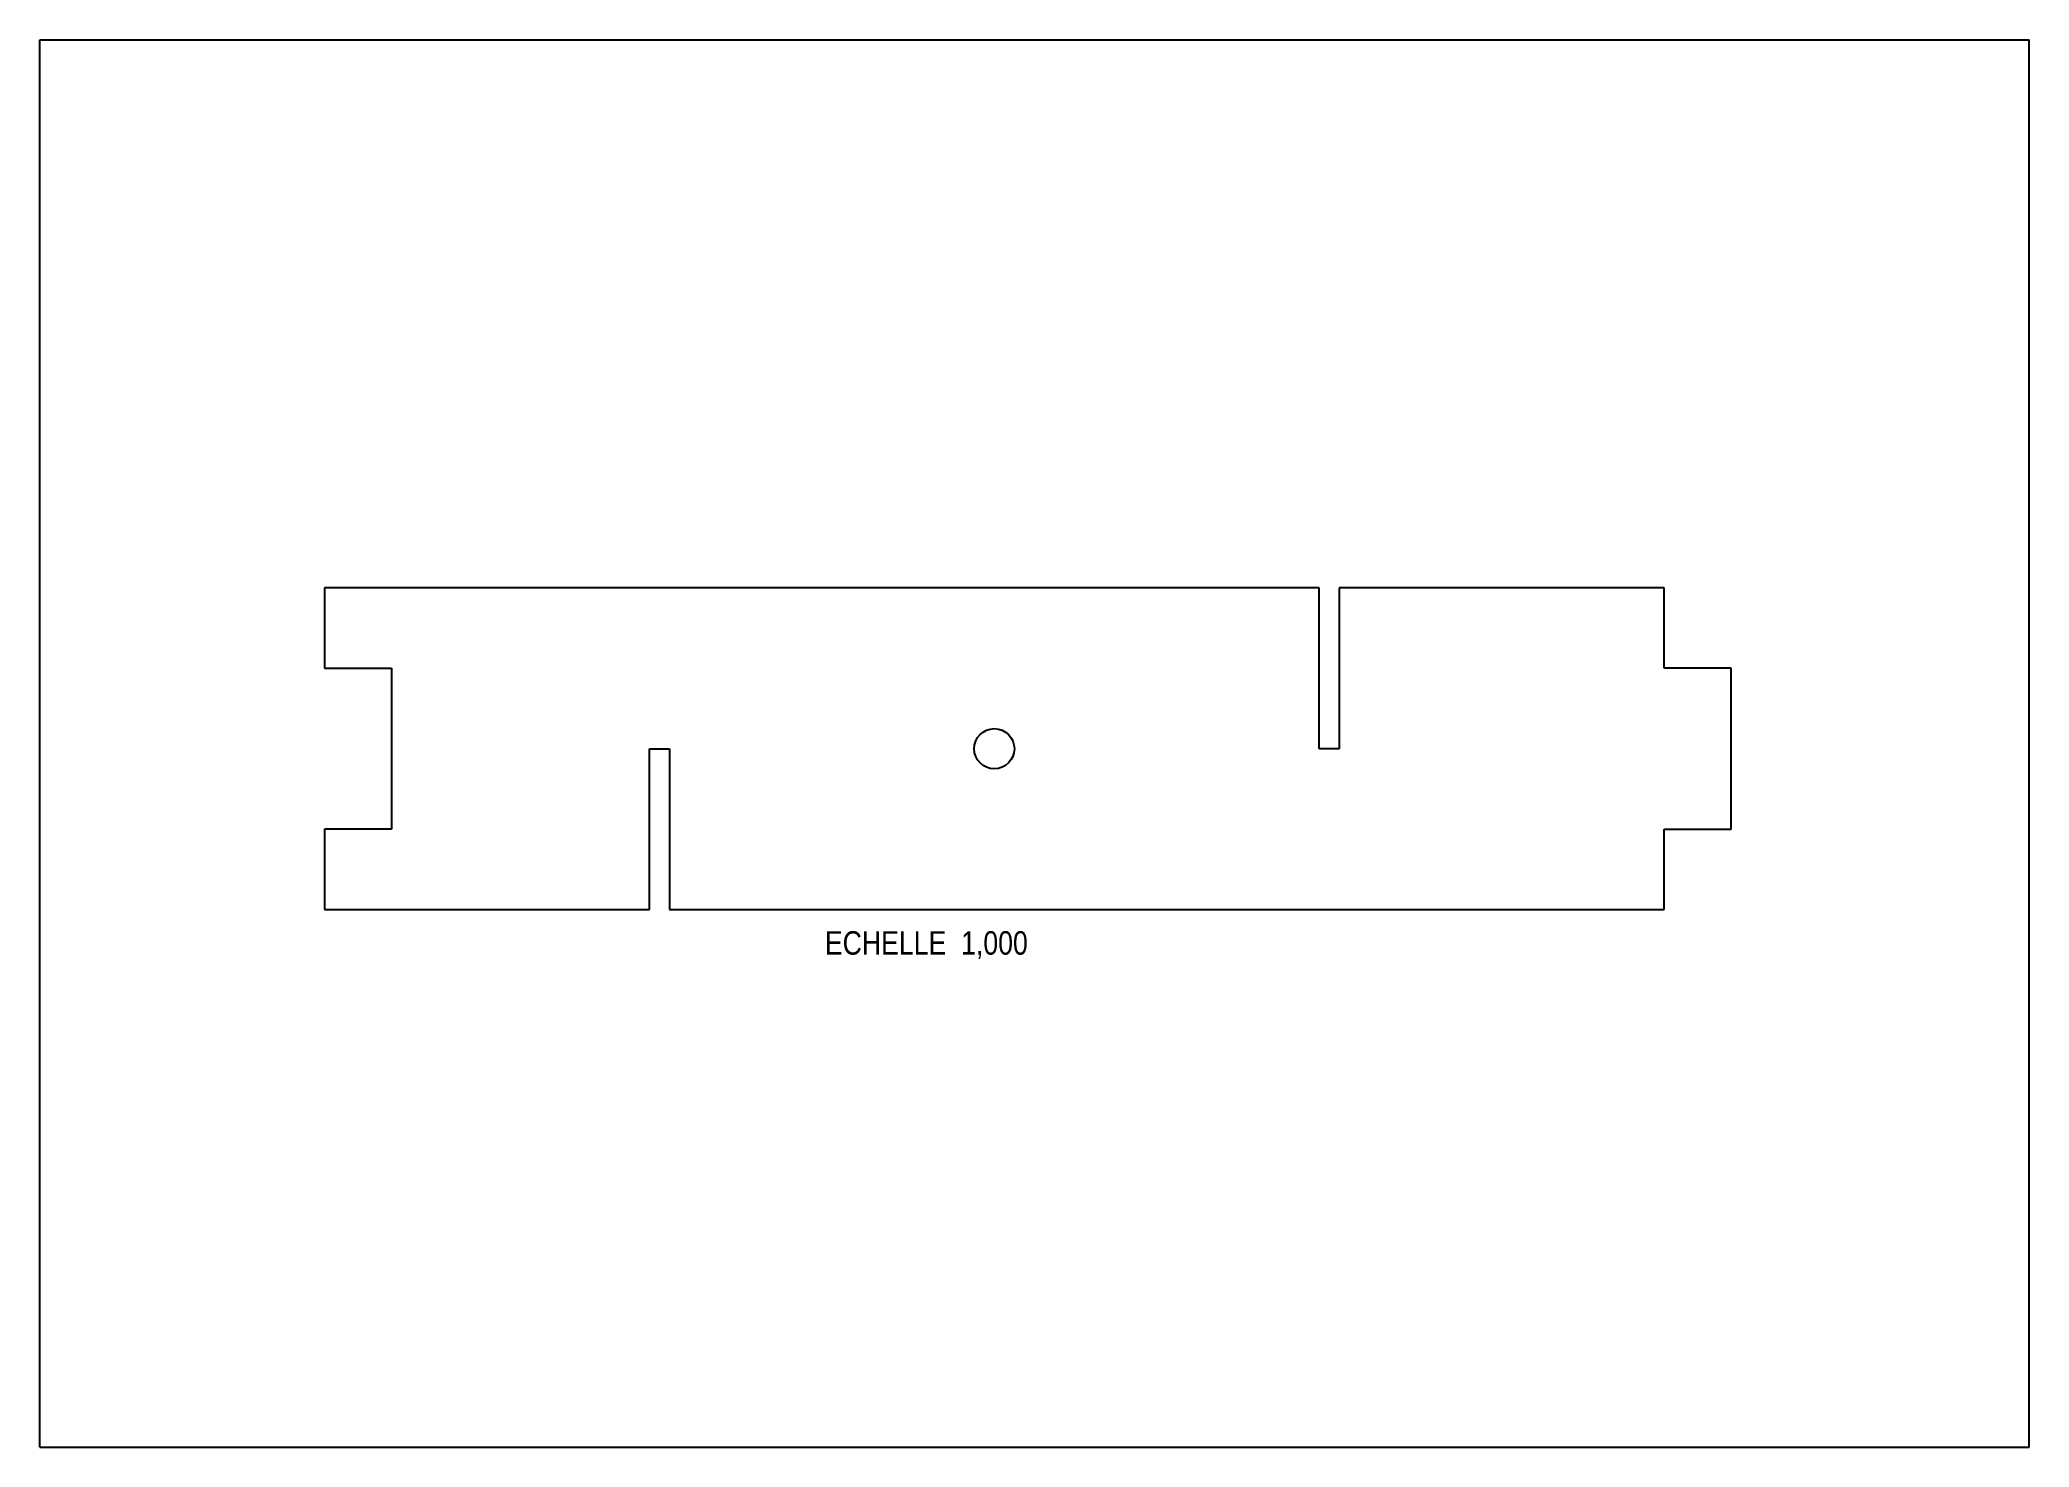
# Model space of a CAD drawing. Header units: millimetres. Extents: x 0 to 297, y 0 to 210.
import ezdxf

# ---------------------------------------------------------------- set-up
doc = ezdxf.new("R2010")
doc.units = ezdxf.units.MM
doc.header["$LTSCALE"] = 16.335
doc.layers.get('0').update_dxf_attribs({"linetype": 'CONTINUOUS'})
doc.styles.get("Standard").update_dxf_attribs({"font": 'txt', "width": 0.85})

msp = doc.modelspace()

# ---------------------------------------------------------------- linework, layer by layer
at = {"color": 7, "linetype": 'CONTINUOUS'}
for p, q in [((0, 0), (0, 210)), ((0, 210), (297, 210)), ((297, 0), (297, 210)), ((42.5, 128.22), (42.5, 116.22)), ((191, 128.22), (42.5, 128.22)), ((191, 104.22), (191, 128.22)), ((242.5, 128.22), (194, 128.22)), ((194, 128.22), (194, 104.22)), ((242.5, 116.22), (242.5, 128.22)), ((42.5, 116.22), (52.5, 116.22)), ((52.5, 116.22), (52.5, 92.22)), ((252.5, 116.22), (242.5, 116.22)), ((252.5, 92.22), (252.5, 116.22)), ((91, 80.22), (91, 104.22)), ((91, 104.22), (94, 104.22)), ((94, 104.22), (94, 80.22)), ((194, 104.22), (191, 104.22)), ((42.5, 92.22), (42.5, 80.22)), ((52.5, 92.22), (42.5, 92.22)), ((242.5, 92.22), (252.5, 92.22)), ((242.5, 80.22), (242.5, 92.22)), ((42.5, 80.22), (91, 80.22)), ((94, 80.22), (242.5, 80.22)), ((0, 0), (297, 0))]:
    msp.add_line(p, q, dxfattribs=at)
msp.add_circle((142.5, 104.22), 3, dxfattribs=at)

# ---------------------------------------------------------------- texts
at = {"color": 2, "linetype": 'CONTINUOUS', "insert": (147.5, 76.99), "char_height": 3.5, "width": 41.65, "attachment_point": 3, "line_spacing_factor": 0.9}
msp.add_mtext('ECHELLE  1,000', dxfattribs=at)

doc.saveas('drawing.dxf')
